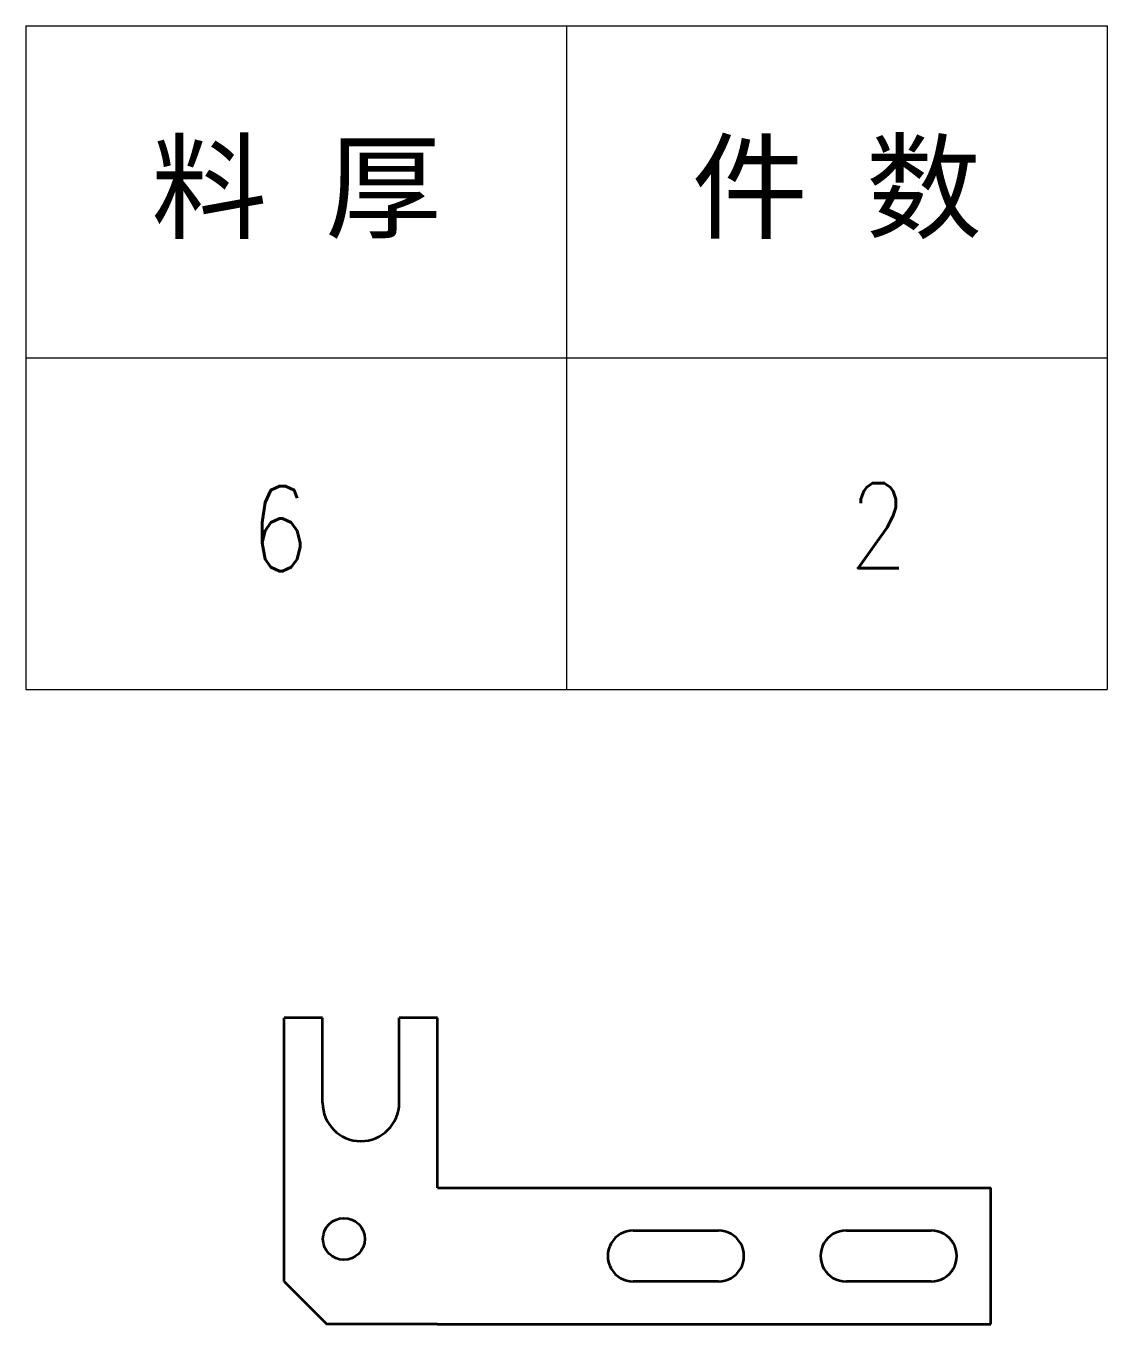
# Model space of a CAD drawing. Header units: millimetres. Extents: x -50043 to 104182, y -50696 to 36662.
# Drawn here: x -45689.7 to -45562.7, y 36131.8 to 36284.3 of the extents above; entities that cross this region are included whole.
import ezdxf
from ezdxf.enums import TextEntityAlignment as Align

# ---------------------------------------------------------------- set-up
doc = ezdxf.new("R2010")
doc.units = ezdxf.units.MM
doc.header["$LTSCALE"] = 0.5
doc.layers.add('标注线', color=3, linetype='Continuous', lineweight=18)
doc.styles.add('DIM', font='romans.shx', dxfattribs={"width": 0.8, "bigfont": 'bigfont.shx'})
doc.styles.get("Standard").update_dxf_attribs({"font": 'simplex.shx'})

# ---------------------------------------------------------------- blocks, each defined once
blk = doc.blocks.new('*T302')
at = {"color": 0, "linetype": 'ByBlock', "lineweight": -2, "transparency": 16777216}
for p, q in [((0, 0), (127, 0)), ((0, 0), (0, -78)), ((63.5, 0), (63.5, -78)), ((127, 0), (127, -78)), ((0, -39), (127, -39)), ((0, -78), (127, -78))]:
    blk.add_line(p, q, dxfattribs=at)
at = {"color": 0, "transparency": 16777216, "char_height": 10, "width": 60.5, "attachment_point": 5}
for s, insert in [('{\\fSimSun|b0|i0|c134|p2;料 厚}', (31.75, -19.5)), ('{\\fSimSun|b0|i0|c134|p2;件 数}', (95.25, -19.5))]:
    blk.add_mtext(s, dxfattribs=dict(at, insert=insert))
blk = doc.blocks.new('拆图参数')
blk.add_blockref('*T302', (-63.5, 78))
at = {"style": 'DIM', "width": 0.8}
blk.add_attdef('6', text='', height=10, dxfattribs=at).set_placement((-37.13, 18.91), align=Align.MIDDLE_LEFT)
blk.add_attdef('1', text='', height=10, dxfattribs=at).set_placement((36.65, 19.27), align=Align.MIDDLE_CENTER)

msp = doc.modelspace()

# ---------------------------------------------------------------- linework, layer by layer
at = {"color": 7, "lineweight": 35, "ltscale": 0.1125}
for p, q in [((-45654.813, 36167.77), (-45659.313, 36167.77)), ((-45641.313, 36167.77), (-45645.813, 36167.77))]:
    msp.add_line(p, q, dxfattribs=at)
at = {"color": 7, "lineweight": 35}
for p, q in [((-45659.313, 36136.77), (-45659.313, 36167.77)), ((-45641.313, 36147.77), (-45641.313, 36167.77)), ((-45576.313, 36131.77), (-45576.313, 36147.77))]:
    msp.add_line(p, q, dxfattribs=at)
at = {"color": 7, "lineweight": 35, "ltscale": 0.25}
for p, q in [((-45654.813, 36157.77), (-45654.813, 36167.77)), ((-45645.813, 36157.77), (-45645.813, 36167.77)), ((-45618.313, 36142.77), (-45608.313, 36142.77)), ((-45593.313, 36142.77), (-45583.313, 36142.77)), ((-45608.313, 36136.77), (-45618.313, 36136.77)), ((-45583.313, 36136.77), (-45593.313, 36136.77))]:
    msp.add_line(p, q, dxfattribs=at)
at = {"color": 7, "lineweight": 35, "ltscale": 0.3}
for p, q in [((-45641.313, 36147.77), (-45576.313, 36147.77)), ((-45641.313, 36131.77), (-45576.313, 36131.77))]:
    msp.add_line(p, q, dxfattribs=at)
at = {"color": 7, "lineweight": 35, "ltscale": 0.176777}
msp.add_line((-45659.313, 36136.77), (-45654.313, 36131.77), dxfattribs=at)
at = {"color": 7, "lineweight": 35, "ltscale": 0.325}
msp.add_line((-45641.313, 36131.77), (-45654.313, 36131.77), dxfattribs=at)
at = {"color": 7, "lineweight": 35}
msp.add_circle((-45652.313, 36141.77), 2.459, dxfattribs=at)
for centre, radius, start, end in [((-45650.313, 36157.77), 4.5, 180, 360), ((-45618.313, 36139.77), 3, 89.99999, 270), ((-45608.313, 36139.77), 3, 270, 90.00001), ((-45593.313, 36139.77), 3, 89.99999, 270), ((-45583.313, 36139.77), 3, 270, 90.00001)]:
    msp.add_arc(centre, radius, start, end, dxfattribs=at)

# ---------------------------------------------------------------- block references
at = {"layer": '标注线'}
msp.add_blockref('拆图参数', (-45626.159, 36206.348), dxfattribs=at).add_auto_attribs({'1': '2', '6': '6'})

doc.saveas('drawing.dxf')
